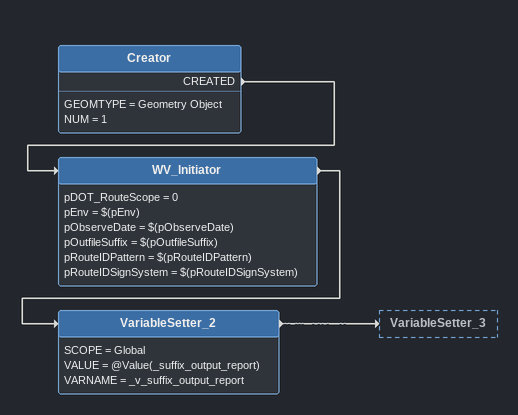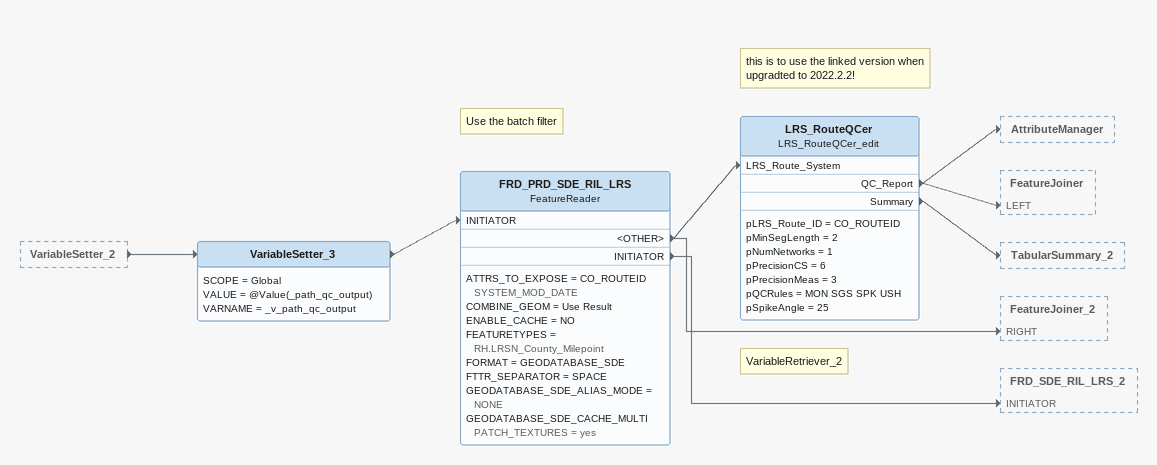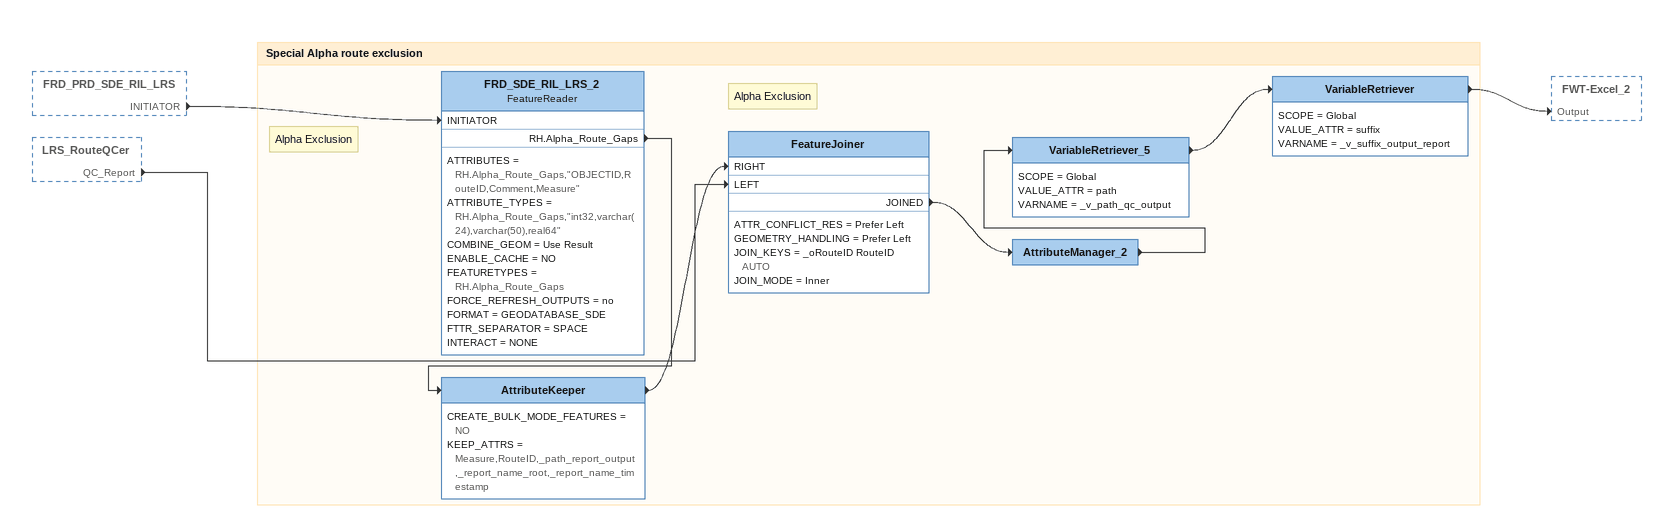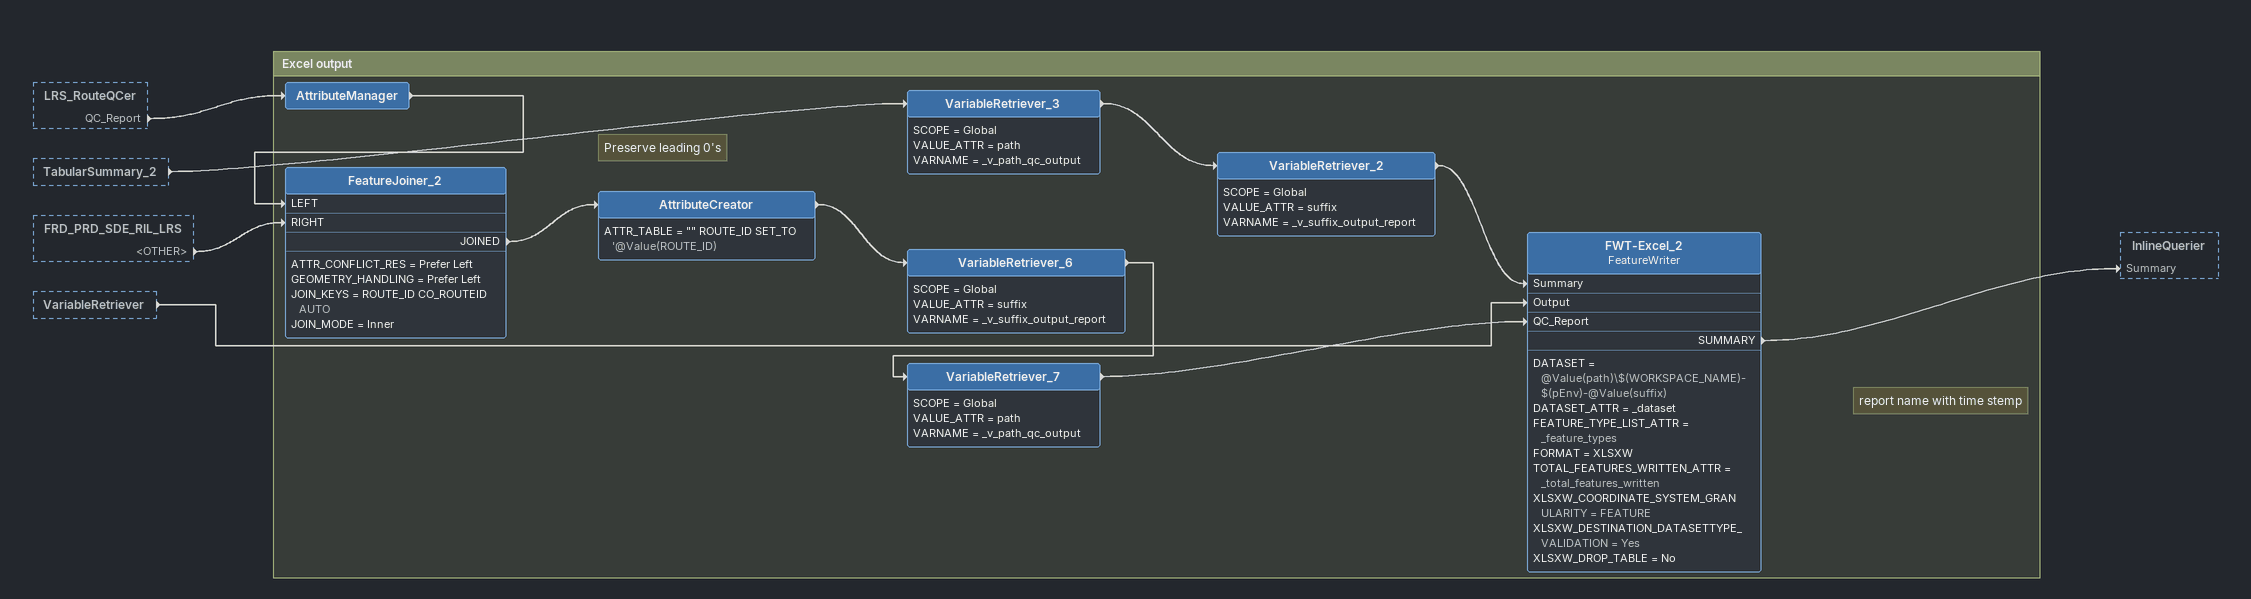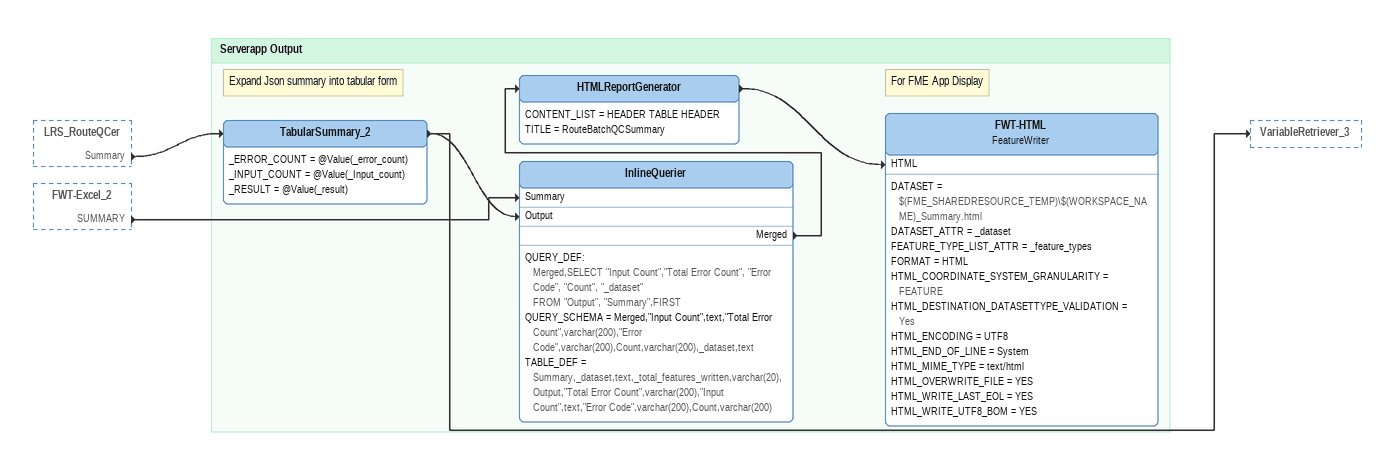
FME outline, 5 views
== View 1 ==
Creator
    GEOMTYPE = Geometry Object
    NUM = 1
    CREATED -> WV_Initiator
WV_Initiator
    pDOT_RouteScope = 0
    pEnv = $(pEnv)
    pObserveDate = $(pObserveDate)
    pOutfileSuffix = $(pOutfileSuffix)
    pRouteIDPattern = $(pRouteIDPattern)
    pRouteIDSignSystem = $(pRouteIDSignSystem)
    -> VariableSetter_2
VariableSetter_2
    SCOPE = Global
    VALUE = @Value(_suffix_output_report)
    VARNAME = _v_suffix_output_report
    -> VariableSetter_3

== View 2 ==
VariableSetter_2 [outside]
    -> VariableSetter_3
VariableSetter_3
    SCOPE = Global
    VALUE = @Value(_path_qc_output)
    VARNAME = _v_path_qc_output
    -> FRD_PRD_SDE_RIL_LRS [INITIATOR]
Note: Use the batch filter
Note: VariableRetriever_2
FRD_PRD_SDE_RIL_LRS: FeatureReader
    ATTRS_TO_EXPOSE = CO_ROUTEID SYSTEM_MOD_DATE
    COMBINE_GEOM = Use Result
    ENABLE_CACHE = NO
    FEATURETYPES = RH.LRSN_County_Milepoint
    FORMAT = GEODATABASE_SDE
    FTTR_SEPARATOR = SPACE
    GEODATABASE_SDE_ALIAS_MODE = NONE
    GEODATABASE_SDE_CACHE_MULTIPATCH_TEXTURES = yes
    <OTHER> -> LRS_RouteQCer [LRS_Route_System]
    <OTHER> -> FeatureJoiner_2 [RIGHT]
    INITIATOR -> FRD_SDE_RIL_LRS_2 [INITIATOR]
Note: this is to use the linked version when upgradted to 2022.2.2!
LRS_RouteQCer: LRS_RouteQCer_edit
    pLRS_Route_ID = CO_ROUTEID
    pMinSegLength = 2
    pNumNetworks = 1
    pPrecisionCS = 6
    pPrecisionMeas = 3
    pQCRules = MON SGS SPK USH
    pSpikeAngle = 25
    QC_Report -> AttributeManager
    QC_Report -> FeatureJoiner [LEFT]
    Summary -> TabularSummary_2

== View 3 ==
FRD_PRD_SDE_RIL_LRS [outside]
    INITIATOR -> FRD_SDE_RIL_LRS_2 [INITIATOR]
LRS_RouteQCer [outside]
    QC_Report -> FeatureJoiner [LEFT]

Bookmark: Special Alpha route exclusion
Note: Alpha Exclusion
FRD_SDE_RIL_LRS_2: FeatureReader
    ATTRIBUTES = RH.Alpha_Route_Gaps,"OBJECTID,RouteID,Comment,Measure"
    ATTRIBUTE_TYPES = RH.Alpha_Route_Gaps,"int32,varchar(24),varchar(50),real64"
    COMBINE_GEOM = Use Result
    ENABLE_CACHE = NO
    FEATURETYPES = RH.Alpha_Route_Gaps
    FORCE_REFRESH_OUTPUTS = no
    FORMAT = GEODATABASE_SDE
    FTTR_SEPARATOR = SPACE
    INTERACT = NONE
    RH.Alpha_Route_Gaps -> AttributeKeeper
AttributeKeeper
    CREATE_BULK_MODE_FEATURES = NO
    KEEP_ATTRS = Measure,RouteID,_path_report_output,_report_name_root,_report_name_timestamp
    -> FeatureJoiner [RIGHT]
Note: Alpha Exclusion
FeatureJoiner
    ATTR_CONFLICT_RES = Prefer Left
    GEOMETRY_HANDLING = Prefer Left
    JOIN_KEYS = _oRouteID RouteID AUTO
    JOIN_MODE = Inner
    JOINED -> AttributeManager_2
AttributeManager_2
    -> VariableRetriever_5
VariableRetriever_5
    SCOPE = Global
    VALUE_ATTR = path
    VARNAME = _v_path_qc_output
    -> VariableRetriever
VariableRetriever
    SCOPE = Global
    VALUE_ATTR = suffix
    VARNAME = _v_suffix_output_report
    -> FWT-Excel_2 [Output]

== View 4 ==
LRS_RouteQCer [outside]
    QC_Report -> AttributeManager
TabularSummary_2 [outside]
    -> VariableRetriever_3
FRD_PRD_SDE_RIL_LRS [outside]
    <OTHER> -> FeatureJoiner_2 [RIGHT]
VariableRetriever [outside]
    -> FWT-Excel_2 [Output]

Bookmark: Excel output
VariableRetriever_3
    SCOPE = Global
    VALUE_ATTR = path
    VARNAME = _v_path_qc_output
    -> VariableRetriever_2
VariableRetriever_2
    SCOPE = Global
    VALUE_ATTR = suffix
    VARNAME = _v_suffix_output_report
    -> FWT-Excel_2 [Summary]
AttributeManager
    -> FeatureJoiner_2 [LEFT]
FeatureJoiner_2
    ATTR_CONFLICT_RES = Prefer Left
    GEOMETRY_HANDLING = Prefer Left
    JOIN_KEYS = ROUTE_ID CO_ROUTEID AUTO
    JOIN_MODE = Inner
    JOINED -> AttributeCreator
Note: Preserve leading 0's
AttributeCreator
    ATTR_TABLE = "" ROUTE_ID SET_TO '@Value(ROUTE_ID)
    -> VariableRetriever_6
VariableRetriever_6
    SCOPE = Global
    VALUE_ATTR = suffix
    VARNAME = _v_suffix_output_report
    -> VariableRetriever_7
VariableRetriever_7
    SCOPE = Global
    VALUE_ATTR = path
    VARNAME = _v_path_qc_output
    -> FWT-Excel_2 [QC_Report]
Note: report name with time stemp
FWT-Excel_2: FeatureWriter
    DATASET = @Value(path)\$(WORKSPACE_NAME)-$(pEnv)-@Value(suffix)
    DATASET_ATTR = _dataset
    FEATURE_TYPE_LIST_ATTR = _feature_types
    FORMAT = XLSXW
    TOTAL_FEATURES_WRITTEN_ATTR = _total_features_written
    XLSXW_COORDINATE_SYSTEM_GRANULARITY = FEATURE
    XLSXW_DESTINATION_DATASETTYPE_VALIDATION = Yes
    XLSXW_DROP_TABLE = No
    SUMMARY -> InlineQuerier [Summary]

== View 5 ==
LRS_RouteQCer [outside]
    Summary -> TabularSummary_2
FWT-Excel_2 [outside]
    SUMMARY -> InlineQuerier [Summary]

Bookmark: Serverapp Output
Note: Expand Json summary into tabular form
TabularSummary_2
    _ERROR_COUNT = @Value(_error_count)
    _INPUT_COUNT = @Value(_Input_count)
    _RESULT = @Value(_result)
    -> VariableRetriever_3
    -> InlineQuerier [Output]
InlineQuerier
    QUERY_DEF:
      Merged,SELECT "Input Count","Total Error Count", "Error Code", "Count", "_dataset"
      FROM "Output", "Summary",FIRST
    QUERY_SCHEMA = Merged,"Input Count",text,"Total Error Count",varchar(200),"Error Code",varchar(200),Count,varchar(200),_dataset,text
    TABLE_DEF = Summary,_dataset,text,_total_features_written,varchar(20),Output,"Total Error Count",varchar(200),"Input Count",text,"Error Code",varchar(200),Count,varchar(200)
    Merged -> HTMLReportGenerator
HTMLReportGenerator
    CONTENT_LIST = HEADER TABLE HEADER
    TITLE = RouteBatchQCSummary
    -> FWT-HTML [HTML]
Note: For FME App Display
FWT-HTML: FeatureWriter
    DATASET = $(FME_SHAREDRESOURCE_TEMP)\$(WORKSPACE_NAME)_Summary.html
    DATASET_ATTR = _dataset
    FEATURE_TYPE_LIST_ATTR = _feature_types
    FORMAT = HTML
    HTML_COORDINATE_SYSTEM_GRANULARITY = FEATURE
    HTML_DESTINATION_DATASETTYPE_VALIDATION = Yes
    HTML_ENCODING = UTF8
    HTML_END_OF_LINE = System
    HTML_MIME_TYPE = text/html
    HTML_OVERWRITE_FILE = YES
    HTML_WRITE_LAST_EOL = YES
    HTML_WRITE_UTF8_BOM = YES
